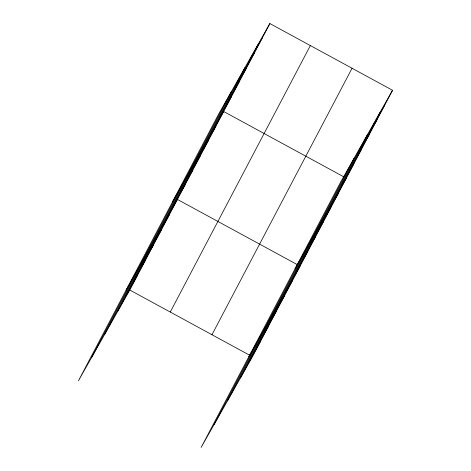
<?xml version="1.0" encoding="UTF-8"?>
<svg xmlns="http://www.w3.org/2000/svg" width="471" height="471" viewBox="0 0 471 471"><rect width="100%" height="100%" fill="white"/><g stroke="black" fill="none" stroke-linecap="round" stroke-linejoin="round"><path stroke-width="0.71" d="M91.451 357.772L231.538 91.303M104.827 334.127L244.914 67.653M117.815 311.172L257.902 44.704M269.871 23.55L218.55 114.253L78.463 380.727L129.784 290.018L269.871 23.55L392.537 90.273L252.45 356.747L201.129 447.45L341.216 180.982L392.537 90.273M170.261 312.043L310.348 45.569M211.968 334.728L352.055 68.254M214.117 424.501L354.204 158.026M227.493 400.85L367.58 134.382M240.481 377.901L380.568 111.427M250.195 59.358L262.164 38.204M242.494 74.012L254.458 52.864M234.788 88.672L246.757 67.518M227.081 103.326L239.05 82.172M219.38 117.98L231.343 96.832M172.321 202.189L223.643 111.486L343.777 176.837M203.967 147.293L215.936 126.14M196.266 161.947L208.229 140.8M188.559 176.607L200.528 155.454M180.852 191.261L192.822 170.108M173.151 205.915L185.115 184.767M126.093 290.124L177.414 199.421L297.548 264.773M157.508 235.677L169.472 214.523M149.566 250.772L161.535 229.618M141.63 265.874L153.599 244.72M133.693 280.975L145.657 259.821M125.751 296.076L137.72 274.923M372.861 126.087L384.831 104.933M365.16 140.741L377.124 119.587M357.454 155.395L369.423 134.241M349.747 170.055L361.716 148.901M342.046 184.709L354.009 163.555M294.987 268.912L346.309 178.209M326.633 214.017L338.602 192.869M318.932 228.676L330.895 207.523M311.225 243.33L323.194 222.177M303.518 257.984L315.488 236.836M295.817 272.644L307.781 251.49M248.759 356.847L300.08 266.144M280.174 302.4L292.138 281.246M272.232 317.501L284.201 296.347M264.296 332.597L276.265 311.449M256.359 347.698L268.323 326.544M248.417 362.8L260.386 341.646M129.784 290.018L249.918 355.37"/></g></svg>
